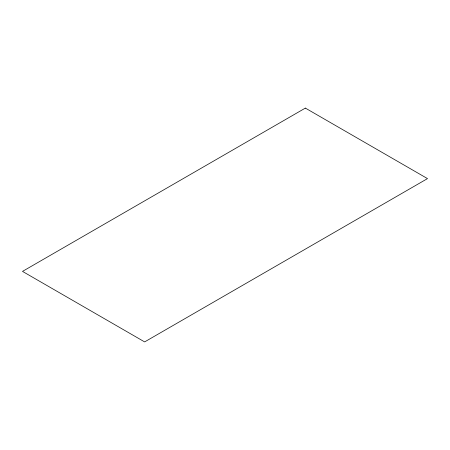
<?xml version="1.0" encoding="UTF-8"?>
<svg xmlns="http://www.w3.org/2000/svg" width="450" height="450" viewBox="0 0 450 450"><rect width="100%" height="100%" fill="white"/><g stroke="black" fill="none" stroke-linecap="round" stroke-linejoin="round"><path stroke-width="0.67" d="M305.359 108.09L22.5 271.395L144.641 341.91L427.5 178.605L305.359 108.09"/></g></svg>
